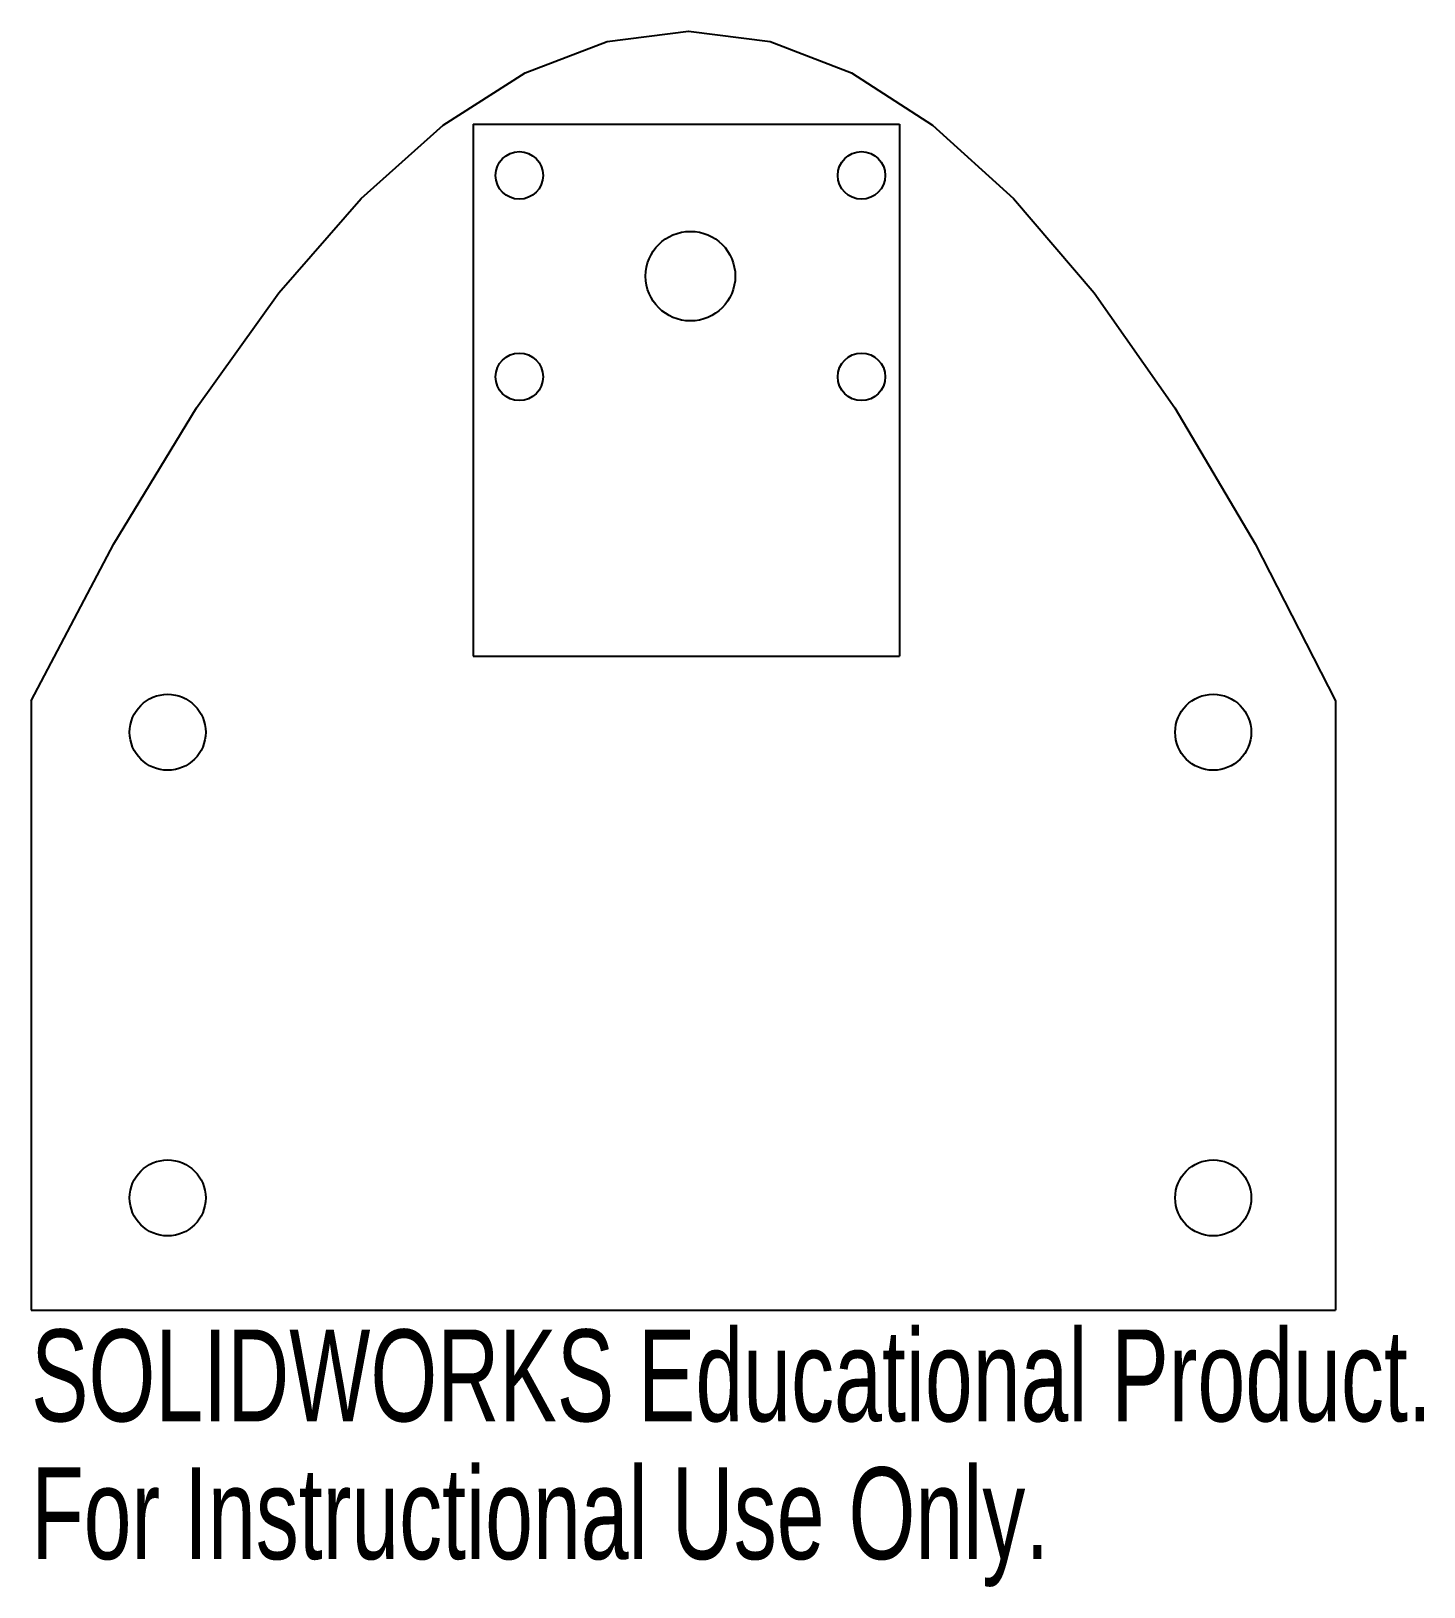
# Model space of a CAD drawing. Header units: millimetres. Extents: x -35.3 to 37.9, y -25.4 to 56.5.
import ezdxf

# ---------------------------------------------------------------- set-up
doc = ezdxf.new("R2010")
doc.units = ezdxf.units.MM
doc.styles.add('SLDTEXTSTYLE0', font='TXT', dxfattribs={"width": 0.7})

msp = doc.modelspace()

# ---------------------------------------------------------------- linework, layer by layer
at = {"color": 7, "linetype": 'Continuous'}
for p, q in [((-12.065, 51.572), (10.357, 51.572)), ((-12.065, 51.572), (-12.065, 23.572)), ((10.357, 51.572), (10.357, 23.572)), ((-12.065, 23.572), (10.357, 23.572)), ((-35.327, 21.219), (-35.327, -10.83)), ((33.297, 21.219), (33.297, -10.83)), ((-35.327, -10.83), (33.297, -10.83))]:
    msp.add_line(p, q, dxfattribs=at)
at = {"color": 7, "linetype": 'Continuous', "flags": 128}
msp.add_lwpolyline([(-35.327, 21.219), (-30.973, 29.479), (-26.628, 36.638), (-22.291, 42.696), (-17.963, 47.652), (-13.644, 51.507), (-9.333, 54.261), (-5.031, 55.913), (-0.738, 56.464), (3.547, 55.913), (7.823, 54.261), (12.09, 51.507), (16.349, 47.652), (20.599, 42.696), (24.84, 36.638), (29.073, 29.479), (33.297, 21.219)], dxfattribs=at)
at = {"color": 7, "linetype": 'Continuous'}
for centre, radius in [((-9.643, 48.872), 1.25), ((8.357, 48.872), 1.25), ((-0.643, 43.572), 2.357), ((-9.643, 38.272), 1.25), ((8.357, 38.272), 1.25), ((-28.143, 19.572), 2), ((26.857, 19.572), 2), ((-28.143, -4.928), 2), ((26.857, -4.928), 2)]:
    msp.add_circle(centre, radius, dxfattribs=at)

# ---------------------------------------------------------------- texts
at = {"color": 7, "linetype": 'Continuous', "char_height": 4.83362, "attachment_point": 1, "style": 'SLDTEXTSTYLE0'}
for s, insert in [('SOLIDWORKS Educational Product.', (-35.327, -11.85)), ('For Instructional Use Only.', (-35.327, -19.1))]:
    msp.add_mtext(s, dxfattribs=dict(at, insert=insert))

doc.saveas('drawing.dxf')
